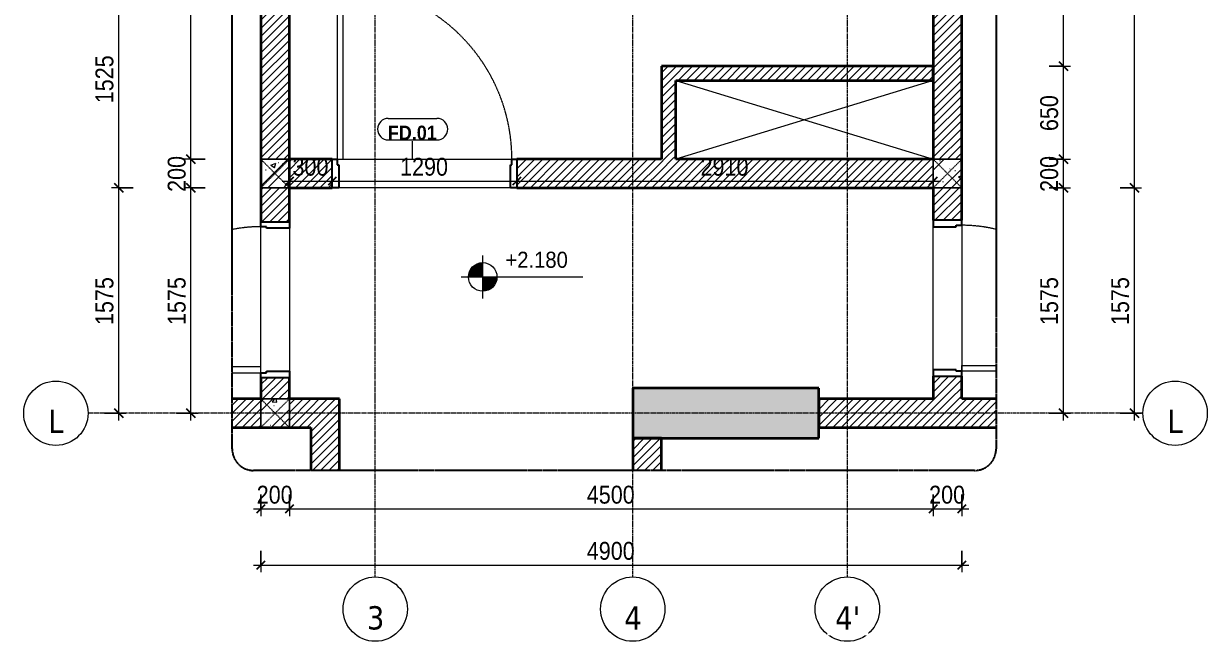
# Model space of a CAD drawing. Header units: millimetres. Extents: x 39389 to 101854, y -4225 to 80933.
# Drawn here: x 49013 to 57287, y 68343 to 72659 of the extents above; entities that cross this region are included whole.
import ezdxf

# ---------------------------------------------------------------- set-up
doc = ezdxf.new("R2010")
doc.units = ezdxf.units.MM
for name, pattern in [('Dash', [6, 3, -3]), ('Dash - Tight', [4.5, 3, -1.5]), ('Grid Line', [22.225, 12.7, -3.175, 3.175, -3.175]), ('Hidden', [7.14375, 4.7625, -2.38125])]:
    doc.linetypes.add(name, pattern=pattern)
for name, color, linetype, lineweight in [('0-2', 250, 'Continuous', 5), ('0-3', 250, 'Continuous', 18), ('A-ANNO-DIMS', 211, 'Continuous', 9), ('A-ANNO-DIMS-50', 211, 'Continuous', 9), ('A-DETL-GENF-1', 92, 'Dash - Tight', 18), ('A-DETL-GENF-3', 92, 'Hidden', 25), ('A-DOOR', 31, 'Continuous', 18), ('A-DOOR-FRAM', 31, 'Continuous', 25), ('A-DOOR-IDEN', 31, 'Continuous', 9), ('A-FLOR', 192, 'Continuous', 18), ('A-FLOR-1', 250, 'Continuous', 18), ('A-WALL', 113, 'Continuous', 18), ('A-WALL-1', 113, 'Continuous', 35), ('A-WALL-PATT-1', 111, 'Continuous', 18), ('G-ANNO-DIMS', 111, 'Continuous', 9), ('S-COLS', 52, 'Continuous', 18), ('S-COLS-1', 9, 'Continuous', 5), ('S-COLS-2', 7, 'Continuous', 35), ('S-COLS-3', 52, 'Dash', 18), ('S-COLS-4', 254, 'Continuous', 18), ('S-COLS-5', 52, 'Continuous', 35), ('S-COLS-HDLN', 52, 'Dash', 18), ('S-GRID-1', 1, 'Grid Line', 9), ('S-GRID-IDEN', 1, 'Continuous', 9)]:
    doc.layers.add(name, color=color, linetype=linetype, lineweight=lineweight)
doc.styles.add('Arial_5', font='arial.ttf', dxfattribs={"width": 0.9, "height": 112.5})
doc.styles.add('Arial_B', font='arialbd.ttf', dxfattribs={"width": 0.9, "height": 100})
doc.styles.add('Tahoma_B', font='tahomabd.ttf', dxfattribs={"height": 162.5})
doc.styles.add('UTM Avo', font='', dxfattribs={"width": 0.9, "height": 125})
doc.styles.get('UTM Avo').set_extended_font_data('UTM Avo')
doc.dimstyles.new('1_Dim_chi_tiet_2_5', dxfattribs={"dimscale": 304.8, "dimtxt": 124.912619, "dimasz": 0.19685, "dimexe": 0.164042, "dimexo": 0.0625, "dimgap": 0.016404, "dimtad": 1, "dimdec": 0, "dimrnd": 5, "dimzin": 0, "dimdsep": 46, "dimtxsty": 'UTM Avo', "dimblk1": 'OBLIQUE', "dimblk2": 'OBLIQUE', "dimsah": 1, "dimcen": 0.09, "dimdle": 0.164042, "dimazin": 0, "dimtfac": 1, "dimtdec": 4, "dimtix": 1, "dimtmove": 0, "dimatfit": 3, "dimfxl": 0.328084, "dimfxlon": 1, "dimtvp": 1, "dimtolj": 1, "dimtzin": 0, "dimarcsym": 2})
pattern_1 = [(45, (8817.855, 0), (-28.284271, 28.284271), [])]
pattern_2 = [(50, (8817.85, 0), (364.3679, -31.8783), [38.1, -419.1]), (355, (8817.85, 0), (-70.4859, 382.1133), [30.48, -335.28]), (100.451, (8848.22, -2.66), (293.885, 350.2334), [32.38, -356.18]), (46.184, (8817.85, 101.6), (542.1585, -84.0858), [57.15, -628.65]), (96.636, (8863.03, 94.6), (474.805, 494.8554), [48.57, -534.27]), (351.184, (8817.85, 101.6), (474.8102, 494.85), [45.72, -502.92]), (21, (8868.65, 76.2), (303.2285, -204.5305), [38.1, -419.1]), (326, (8868.65, 76.2), (123.6039, 368.376), [30.48, -335.28]), (71.451, (8893.92, 59.16), (426.8341, 163.8427), [32.38, -356.18]), (37.5, (8817.85, 0), (6.17665, 169.11015), [3.353, -327.863, 3.353, -337.007, -336.55]), (37.5, (8817.85, 0), (6.17665, 169.11015), [-671.576, 3.353, -333.197]), (7.5, (8817.85, 0), (133.63888, 200.3615), [3.353, -190.703, 3.353, -320.243, -128.27]), (7.5, (8817.85, 0), (133.63888, 200.3615), [-517.652, 3.353, -124.917]), (327.5, (8704.57, 0), (271.18182, -11.45836), [3.353, -123.647, 3.353, -392.887, -525.78]), (327.5, (8704.57, 0), (271.18182, -11.45836), [-523.24, 3.353, -522.427]), (317.5, (8653.77, 0), (296.2585, 50.85285), [3.353, -161.747, 3.353, -259.791, -373.38]), (317.5, (8653.77, 0), (296.2585, 50.85285), [-428.244, 3.353, -370.027]), (45, (8817.85, 0), (-125.7236, 125.7236), []), (45, (8817.85, 190.5), (-125.7236, 125.7236), [])]

# ---------------------------------------------------------------- blocks, each defined once
blk = doc.blocks.new('NCV_TKTC_KET CAU_rvt-2-TKCS_THANG BỘ TB1 - MẶT BẰNG TẦNG 1')
at = {"layer": 'S-COLS-1'}
blk.add_hatch(color=256, dxfattribs=at).paths.add_polyline_path([(45752.6, 69761.9), (45752.6, 70111.9), (44452.6, 70111.9), (44452.6, 69761.9), (45670.8, 69761.9)])
at = {"layer": 'S-COLS-2'}
for p, q in [((44452.6, 70111.9), (44452.6, 69761.9)), ((45752.6, 70111.9), (44452.6, 70111.9)), ((45752.6, 69761.9), (45752.6, 70111.9)), ((44452.6, 69761.9), (45752.6, 69761.9))]:
    blk.add_line(p, q, dxfattribs=at)
blk = doc.blocks.new('NCV_TKTC_TANG 1_rvt-2-TKCS_THANG BỘ TB1 - MẶT BẰNG TẦNG 1')
at = {"layer": 'A-FLOR-1'}
for p, q in [((41852.6, 70036.9), (41852.6, 73236.9)), ((46752.6, 71250.3), (46752.6, 70230.3))]:
    blk.add_line(p, q, dxfattribs=at)
blk = doc.blocks.new('G1_SOF - BO TRU - 200x200-3050151-TKCS_THANG BỘ TB1 - MẶT BẰNG TẦNG 1')
at = {"layer": 'S-COLS-HDLN'}
for p, q in [((-100, 100), (100, -100)), ((100, 100), (-100, -100))]:
    blk.add_line(p, q, dxfattribs=at)
blk = doc.blocks.new('FD_01 - FD_01-1200x2200mm-V8-TKCS_THANG BỘ TB1 - MẶT BẰNG TẦNG 1')
at = {"layer": 'A-DETL-GENF-1'}
for p, q in [((610, -100), (570, -100)), ((570, -100), (570, -1320)), ((610, -1320), (610, -100)), ((570, -1320), (610, -1320))]:
    blk.add_line(p, q, dxfattribs=at)
blk.add_arc((610, -100), 1220, 180, 268.12111, dxfattribs=at)
at = {"layer": 'A-DOOR-FRAM'}
for p, q in [((-645, 100), (-600, 100)), ((-645, -100), (-645, 100)), ((-600, 100), (-600, -60)), ((600, 100), (645, 100)), ((600, -60), (600, 100)), ((645, 100), (645, -100)), ((-600, -60), (-610, -60)), ((-610, -60), (-610, -100)), ((610, -60), (600, -60)), ((610, -100), (610, -60)), ((-610, -100), (-645, -100)), ((645, -100), (610, -100))]:
    blk.add_line(p, q, dxfattribs=at)
blk = doc.blocks.new('FD_05 - FD_05-1000x2200mm-835433-TKCS_THANG BỘ TB1 - MẶT BẰNG TẦNG 1')
at = {"layer": 'A-DETL-GENF-1'}
for p, q in [((510, -100), (470, -100)), ((470, -100), (470, -300)), ((510, -300), (510, -100))]:
    blk.add_line(p, q, dxfattribs=at)
blk.add_arc((510, -100), 1020, 180, 191.32391, dxfattribs=at)
at = {"layer": 'A-DOOR-FRAM'}
for p, q in [((-545, 100), (-500, 100)), ((-545, -100), (-545, 100)), ((-500, 100), (-500, -60)), ((500, 100), (545, 100)), ((500, -60), (500, 100)), ((545, 100), (545, -100)), ((-500, -60), (-510, -60)), ((-510, -60), (-510, -100)), ((510, -60), (500, -60)), ((510, -100), (510, -60)), ((-510, -100), (-545, -100)), ((545, -100), (510, -100))]:
    blk.add_line(p, q, dxfattribs=at)
blk = doc.blocks.new('FD_05 - FD_05-1000x2200mm-835434-TKCS_THANG BỘ TB1 - MẶT BẰNG TẦNG 1')
at = {"layer": 'A-DETL-GENF-1'}
for p, q in [((470, 100), (470, 339.7)), ((510, 339.7), (510, 100)), ((510, 100), (470, 100))]:
    blk.add_line(p, q, dxfattribs=at)
blk.add_arc((510, 100), 1020, 166.40484, 180, dxfattribs=at)
at = {"layer": 'A-DOOR-FRAM'}
for p, q in [((-510, 100), (-545, 100)), ((-545, 100), (-545, -100)), ((-510, 60), (-510, 100)), ((545, 100), (510, 100)), ((510, 100), (510, 60)), ((545, -100), (545, 100)), ((-500, 60), (-510, 60)), ((-500, -100), (-500, 60)), ((510, 60), (500, 60)), ((500, 60), (500, -100)), ((-545, -100), (-500, -100)), ((500, -100), (545, -100))]:
    blk.add_line(p, q, dxfattribs=at)
blk = doc.blocks.new('BORDER VIEW - BORDER VIEW-3754246-TKCS_THANG BỘ TB1 - MẶT BẰNG TẦNG 1')
at = {"layer": 'A-DETL-GENF-3'}
for p, q in [((0, 150), (0, 9642.6)), ((5339.7, 9642.6), (5339.7, 150)), ((5189.7, 0), (150, 0))]:
    blk.add_line(p, q, dxfattribs=at)
for centre, start, end in [((150, 150), 180, 270), ((5189.7, 150), 270, 0)]:
    blk.add_arc(centre, 150, start, end, dxfattribs=at)
blk = doc.blocks.new('Grid - M_Grid Head - Circle-353313-TKCS_THANG BỘ TB1 - MẶT BẰNG TẦNG 1')
at = {"layer": 'S-GRID-IDEN'}
blk.add_circle((0, 0), 4.5, dxfattribs=at)
blk = doc.blocks.new('DIMBLOCK37-TKCS_THANG BỘ TB1 - MẶT BẰNG TẦNG 1')
at = {"layer": 'A-ANNO-DIMS-50'}
for p, q in [((56180.7, 71511.9), (56330.7, 71511.9)), ((56280.7, 71511.9), (56180.7, 71511.9)), ((56280.7, 69886.9), (56280.7, 71511.9)), ((56180.7, 69936.9), (56330.7, 69936.9)), ((56280.7, 69936.9), (56180.7, 69936.9))]:
    blk.add_line(p, q, dxfattribs=at)
at = {"layer": 'A-ANNO-DIMS-50', "lineweight": 25}
for p, q in [((56280.7, 71511.9), (56250.7, 71541.9)), ((56280.7, 71511.9), (56310.7, 71481.9)), ((56280.7, 69936.9), (56250.7, 69966.9)), ((56280.7, 69936.9), (56310.7, 69906.9))]:
    blk.add_line(p, q, dxfattribs=at)
at = {"layer": 'A-ANNO-DIMS-50', "color": 0, "insert": (56118.3, 70553.3), "char_height": 125, "width": 410.824, "attachment_point": 1, "rotation": 90, "line_spacing_factor": 1.110334, "style": 'UTM Avo'}
blk.add_mtext('1575', dxfattribs=at)
blk = doc.blocks.new('_Oblique')
at = {"color": 0, "linetype": 'ByBlock', "lineweight": -2}
blk.add_line((-0.5, -0.5), (0.5, 0.5), dxfattribs=at)
blk = doc.blocks.new('DIMBLOCK38-TKCS_THANG BỘ TB1 - MẶT BẰNG TẦNG 1')
at = {"layer": 'A-ANNO-DIMS-50', "lineweight": 25}
for p, q in [((56280.7, 71711.9), (56250.7, 71741.9)), ((56280.7, 71711.9), (56310.7, 71681.9)), ((56280.7, 71511.9), (56250.7, 71541.9)), ((56280.7, 71511.9), (56310.7, 71481.9))]:
    blk.add_line(p, q, dxfattribs=at)
at = {"layer": 'A-ANNO-DIMS-50'}
for p, q in [((56180.7, 71711.9), (56330.7, 71711.9)), ((56280.7, 71711.9), (56180.7, 71711.9)), ((56280.7, 71511.9), (56280.7, 71711.9)), ((56180.7, 71511.9), (56330.7, 71511.9)), ((56280.7, 71511.9), (56180.7, 71511.9))]:
    blk.add_line(p, q, dxfattribs=at)
at = {"layer": 'A-ANNO-DIMS-50', "color": 0, "insert": (56118.3, 71483.6), "char_height": 125, "width": 308.118, "attachment_point": 1, "rotation": 90, "line_spacing_factor": 1.110334, "style": 'UTM Avo'}
blk.add_mtext('200', dxfattribs=at)
blk = doc.blocks.new('DIMBLOCK39-TKCS_THANG BỘ TB1 - MẶT BẰNG TẦNG 1')
at = {"layer": 'A-ANNO-DIMS-50'}
for p, q in [((56180.7, 72361.9), (56330.7, 72361.9)), ((56280.7, 72361.9), (56180.7, 72361.9)), ((56280.7, 71711.9), (56280.7, 72361.9)), ((56180.7, 71711.9), (56330.7, 71711.9)), ((56280.7, 71711.9), (56180.7, 71711.9))]:
    blk.add_line(p, q, dxfattribs=at)
at = {"layer": 'A-ANNO-DIMS-50', "lineweight": 25}
for p, q in [((56280.7, 72361.9), (56250.7, 72391.9)), ((56280.7, 72361.9), (56310.7, 72331.9)), ((56280.7, 71711.9), (56250.7, 71741.9)), ((56280.7, 71711.9), (56310.7, 71681.9))]:
    blk.add_line(p, q, dxfattribs=at)
at = {"layer": 'A-ANNO-DIMS-50', "color": 0, "insert": (56118.3, 71908.6), "char_height": 125, "width": 308.118, "attachment_point": 1, "rotation": 90, "line_spacing_factor": 1.110334, "style": 'UTM Avo'}
blk.add_mtext('650', dxfattribs=at)
blk = doc.blocks.new('DIMBLOCK40-TKCS_THANG BỘ TB1 - MẶT BẰNG TẦNG 1')
at = {"layer": 'A-ANNO-DIMS-50'}
for p, q in [((56180.7, 74256.9), (56330.7, 74256.9)), ((56280.7, 74256.9), (56180.7, 74256.9)), ((56280.7, 72361.9), (56280.7, 74256.9)), ((56180.7, 72361.9), (56330.7, 72361.9)), ((56280.7, 72361.9), (56180.7, 72361.9))]:
    blk.add_line(p, q, dxfattribs=at)
at = {"layer": 'A-ANNO-DIMS-50', "lineweight": 25}
for p, q in [((56280.7, 74256.9), (56250.7, 74286.9)), ((56280.7, 74256.9), (56310.7, 74226.9)), ((56280.7, 72361.9), (56250.7, 72391.9)), ((56280.7, 72361.9), (56310.7, 72331.9))]:
    blk.add_line(p, q, dxfattribs=at)
at = {"layer": 'A-ANNO-DIMS-50', "color": 0, "insert": (56118.3, 73138.3), "char_height": 125, "width": 410.824, "attachment_point": 1, "rotation": 90, "line_spacing_factor": 1.110334, "style": 'UTM Avo'}
blk.add_mtext('1895', dxfattribs=at)
blk = doc.blocks.new('DIMBLOCK44-TKCS_THANG BỘ TB1 - MẶT BẰNG TẦNG 1')
at = {"layer": 'A-ANNO-DIMS-50'}
for p, q in [((50282.4, 71511.9), (50132.4, 71511.9)), ((50182.4, 69886.9), (50182.4, 71511.9)), ((50182.4, 71511.9), (50282.4, 71511.9)), ((50082.4, 69936.9), (50232.4, 69936.9)), ((50182.4, 69936.9), (50082.4, 69936.9))]:
    blk.add_line(p, q, dxfattribs=at)
at = {"layer": 'A-ANNO-DIMS-50', "lineweight": 25}
for p, q in [((50182.4, 71511.9), (50152.4, 71541.9)), ((50182.4, 71511.9), (50212.4, 71481.9)), ((50182.4, 69936.9), (50152.4, 69966.9)), ((50182.4, 69936.9), (50212.4, 69906.9))]:
    blk.add_line(p, q, dxfattribs=at)
at = {"layer": 'A-ANNO-DIMS-50', "color": 0, "insert": (50020, 70553.3), "char_height": 125, "width": 410.824, "attachment_point": 1, "rotation": 90, "line_spacing_factor": 1.110334, "style": 'UTM Avo'}
blk.add_mtext('1575', dxfattribs=at)
blk = doc.blocks.new('DIMBLOCK45-TKCS_THANG BỘ TB1 - MẶT BẰNG TẦNG 1')
at = {"layer": 'A-ANNO-DIMS-50', "lineweight": 25}
for p, q in [((50182.4, 71711.9), (50152.4, 71741.9)), ((50182.4, 71711.9), (50212.4, 71681.9)), ((50182.4, 71511.9), (50152.4, 71541.9)), ((50182.4, 71511.9), (50212.4, 71481.9))]:
    blk.add_line(p, q, dxfattribs=at)
at = {"layer": 'A-ANNO-DIMS-50'}
for p, q in [((50282.4, 71711.9), (50132.4, 71711.9)), ((50182.4, 71511.9), (50182.4, 71711.9)), ((50182.4, 71711.9), (50282.4, 71711.9)), ((50282.4, 71511.9), (50132.4, 71511.9)), ((50182.4, 71511.9), (50282.4, 71511.9))]:
    blk.add_line(p, q, dxfattribs=at)
at = {"layer": 'A-ANNO-DIMS-50', "color": 0, "insert": (50020, 71483.6), "char_height": 125, "width": 308.118, "attachment_point": 1, "rotation": 90, "line_spacing_factor": 1.110334, "style": 'UTM Avo'}
blk.add_mtext('200', dxfattribs=at)
blk = doc.blocks.new('DIMBLOCK46-TKCS_THANG BỘ TB1 - MẶT BẰNG TẦNG 1')
at = {"layer": 'A-ANNO-DIMS-50'}
for p, q in [((50282.4, 74256.9), (50132.4, 74256.9)), ((50182.4, 71711.9), (50182.4, 74256.9)), ((50182.4, 74256.9), (50282.4, 74256.9)), ((50282.4, 71711.9), (50132.4, 71711.9)), ((50182.4, 71711.9), (50282.4, 71711.9))]:
    blk.add_line(p, q, dxfattribs=at)
at = {"layer": 'A-ANNO-DIMS-50', "lineweight": 25}
for p, q in [((50182.4, 74256.9), (50152.4, 74286.9)), ((50182.4, 74256.9), (50212.4, 74226.9)), ((50182.4, 71711.9), (50152.4, 71741.9)), ((50182.4, 71711.9), (50212.4, 71681.9))]:
    blk.add_line(p, q, dxfattribs=at)
at = {"layer": 'A-ANNO-DIMS-50', "color": 0, "insert": (50020, 72813.3), "char_height": 125, "width": 410.824, "attachment_point": 1, "rotation": 90, "line_spacing_factor": 1.110334, "style": 'UTM Avo'}
blk.add_mtext('2545', dxfattribs=at)
blk = doc.blocks.new('DIMBLOCK50-TKCS_THANG BỘ TB1 - MẶT BẰNG TẦNG 1')
at = {"layer": 'A-ANNO-DIMS-50'}
for p, q in [((56676.8, 71511.9), (56826.8, 71511.9)), ((56776.8, 71511.9), (56676.8, 71511.9)), ((56776.8, 69886.9), (56776.8, 71511.9)), ((56676.8, 69936.9), (56826.8, 69936.9)), ((56776.8, 69936.9), (56676.8, 69936.9))]:
    blk.add_line(p, q, dxfattribs=at)
at = {"layer": 'A-ANNO-DIMS-50', "lineweight": 25}
for p, q in [((56776.8, 71511.9), (56746.8, 71541.9)), ((56776.8, 71511.9), (56806.8, 71481.9)), ((56776.8, 69936.9), (56746.8, 69966.9)), ((56776.8, 69936.9), (56806.8, 69906.9))]:
    blk.add_line(p, q, dxfattribs=at)
at = {"layer": 'A-ANNO-DIMS-50', "color": 0, "insert": (56614.5, 70553.3), "char_height": 125, "width": 410.824, "attachment_point": 1, "rotation": 90, "line_spacing_factor": 1.110334, "style": 'UTM Avo'}
blk.add_mtext('1575', dxfattribs=at)
blk = doc.blocks.new('DIMBLOCK51-TKCS_THANG BỘ TB1 - MẶT BẰNG TẦNG 1')
at = {"layer": 'A-ANNO-DIMS-50', "lineweight": 25}
for p, q in [((56776.8, 78236.9), (56746.8, 78266.9)), ((56776.8, 78236.9), (56806.8, 78206.9)), ((56776.8, 71511.9), (56746.8, 71541.9)), ((56776.8, 71511.9), (56806.8, 71481.9))]:
    blk.add_line(p, q, dxfattribs=at)
at = {"layer": 'A-ANNO-DIMS-50'}
for p, q in [((56776.8, 71511.9), (56776.8, 78286.9)), ((56676.8, 78236.9), (56826.8, 78236.9)), ((56776.8, 78236.9), (56676.8, 78236.9)), ((56676.8, 71511.9), (56826.8, 71511.9)), ((56776.8, 71511.9), (56676.8, 71511.9))]:
    blk.add_line(p, q, dxfattribs=at)
at = {"layer": 'A-ANNO-DIMS-50', "color": 0, "insert": (56614.5, 74703.3), "char_height": 125, "width": 410.824, "attachment_point": 1, "rotation": 90, "line_spacing_factor": 1.110334, "style": 'UTM Avo'}
blk.add_mtext('6725', dxfattribs=at)
blk = doc.blocks.new('STN_Door Tag - STN_Door Tag-1788670-TKCS_THANG BỘ TB1 - MẶT BẰNG TẦNG 1')
at = {"layer": 'A-DOOR-IDEN'}
for p, q in [((-3.37, 1.49), (3.43, 1.49)), ((-3.37, -1.52), (3.43, -1.52))]:
    blk.add_line(p, q, dxfattribs=at)
for centre, start, end in [((-3.37, -0.01), 90, 270), ((3.43, -0.01), 270, 90)]:
    blk.add_arc(centre, 1.51, start, end, dxfattribs=at)
blk = doc.blocks.new('DIMBLOCK61-TKCS_THANG BỘ TB1 - MẶT BẰNG TẦNG 1')
at = {"layer": 'A-ANNO-DIMS-50'}
for p, q in [((49777.4, 71511.9), (49627.4, 71511.9)), ((49677.4, 69886.9), (49677.4, 71511.9)), ((49677.4, 71511.9), (49777.4, 71511.9)), ((49577.4, 69936.9), (49727.4, 69936.9)), ((49677.4, 69936.9), (49577.4, 69936.9))]:
    blk.add_line(p, q, dxfattribs=at)
at = {"layer": 'A-ANNO-DIMS-50', "lineweight": 25}
for p, q in [((49677.4, 71511.9), (49647.4, 71541.9)), ((49677.4, 71511.9), (49707.4, 71481.9)), ((49677.4, 69936.9), (49647.4, 69966.9)), ((49677.4, 69936.9), (49707.4, 69906.9))]:
    blk.add_line(p, q, dxfattribs=at)
at = {"layer": 'A-ANNO-DIMS-50', "color": 0, "insert": (49515, 70553.3), "char_height": 125, "width": 410.824, "attachment_point": 1, "rotation": 90, "line_spacing_factor": 1.110334, "style": 'UTM Avo'}
blk.add_mtext('1575', dxfattribs=at)
blk = doc.blocks.new('DIMBLOCK62-TKCS_THANG BỘ TB1 - MẶT BẰNG TẦNG 1')
at = {"layer": 'A-ANNO-DIMS-50', "lineweight": 25}
for p, q in [((49677.4, 73036.9), (49647.4, 73066.9)), ((49677.4, 73036.9), (49707.4, 73006.9)), ((49677.4, 71511.9), (49647.4, 71541.9)), ((49677.4, 71511.9), (49707.4, 71481.9))]:
    blk.add_line(p, q, dxfattribs=at)
at = {"layer": 'A-ANNO-DIMS-50'}
for p, q in [((49577.4, 73036.9), (49727.4, 73036.9)), ((49677.4, 73036.9), (49577.4, 73036.9)), ((49677.4, 71511.9), (49677.4, 73036.9)), ((49777.4, 71511.9), (49627.4, 71511.9)), ((49677.4, 71511.9), (49777.4, 71511.9))]:
    blk.add_line(p, q, dxfattribs=at)
at = {"layer": 'A-ANNO-DIMS-50', "color": 0, "insert": (49515, 72103.2), "char_height": 125, "width": 410.824, "attachment_point": 1, "rotation": 90, "line_spacing_factor": 1.110334, "style": 'UTM Avo'}
blk.add_mtext('1525', dxfattribs=at)
blk = doc.blocks.new('DIMBLOCK66-TKCS_THANG BỘ TB1 - MẶT BẰNG TẦNG 1')
at = {"layer": 'A-ANNO-DIMS-50'}
for p, q in [((50870.5, 71659.5), (50870.5, 71509.5)), ((50870.5, 71559.5), (50870.5, 71659.5)), ((51170.5, 71659.5), (51170.5, 71509.5)), ((51170.5, 71559.5), (51170.5, 71659.5)), ((50820.5, 71559.5), (51170.5, 71559.5))]:
    blk.add_line(p, q, dxfattribs=at)
at = {"layer": 'A-ANNO-DIMS-50', "lineweight": 25}
for p, q in [((50870.5, 71559.5), (50900.5, 71589.5)), ((51170.5, 71559.5), (51200.5, 71589.5)), ((50870.5, 71559.5), (50840.5, 71529.5)), ((51170.5, 71559.5), (51140.5, 71529.5))]:
    blk.add_line(p, q, dxfattribs=at)
at = {"layer": 'A-ANNO-DIMS-50', "color": 0, "insert": (50892.1, 71721.9), "char_height": 125, "width": 308.118, "attachment_point": 1, "line_spacing_factor": 1.110334, "style": 'UTM Avo'}
blk.add_mtext('300', dxfattribs=at)
blk = doc.blocks.new('DIMBLOCK67-TKCS_THANG BỘ TB1 - MẶT BẰNG TẦNG 1')
at = {"layer": 'A-ANNO-DIMS-50'}
for p, q in [((51170.5, 71659.5), (51170.5, 71509.5)), ((51170.5, 71559.5), (51170.5, 71659.5)), ((52460.5, 71659.5), (52460.5, 71509.5)), ((52460.5, 71559.5), (52460.5, 71659.5)), ((51170.5, 71559.5), (52460.5, 71559.5))]:
    blk.add_line(p, q, dxfattribs=at)
at = {"layer": 'A-ANNO-DIMS-50', "lineweight": 25}
for p, q in [((51170.5, 71559.5), (51200.5, 71589.5)), ((52460.5, 71559.5), (52490.5, 71589.5)), ((51170.5, 71559.5), (51140.5, 71529.5)), ((52460.5, 71559.5), (52430.5, 71529.5))]:
    blk.add_line(p, q, dxfattribs=at)
at = {"layer": 'A-ANNO-DIMS-50', "color": 0, "insert": (51644.3, 71721.9), "char_height": 125, "width": 410.824, "attachment_point": 1, "line_spacing_factor": 1.110334, "style": 'UTM Avo'}
blk.add_mtext('1290', dxfattribs=at)
blk = doc.blocks.new('DIMBLOCK68-TKCS_THANG BỘ TB1 - MẶT BẰNG TẦNG 1')
at = {"layer": 'A-ANNO-DIMS-50'}
for p, q in [((52460.5, 71659.5), (52460.5, 71509.5)), ((52460.5, 71559.5), (52460.5, 71659.5)), ((55370.4, 71659.5), (55370.4, 71509.5)), ((55370.4, 71559.5), (55370.4, 71659.5)), ((52460.5, 71559.5), (55420.4, 71559.5))]:
    blk.add_line(p, q, dxfattribs=at)
at = {"layer": 'A-ANNO-DIMS-50', "lineweight": 25}
for p, q in [((52460.5, 71559.5), (52490.5, 71589.5)), ((55370.4, 71559.5), (55400.4, 71589.5)), ((52460.5, 71559.5), (52430.5, 71529.5)), ((55370.4, 71559.5), (55340.4, 71529.5))]:
    blk.add_line(p, q, dxfattribs=at)
at = {"layer": 'A-ANNO-DIMS-50', "color": 0, "insert": (53744.3, 71721.9), "char_height": 125, "width": 410.824, "attachment_point": 1, "line_spacing_factor": 1.110334, "style": 'UTM Avo'}
blk.add_mtext('2910', dxfattribs=at)
blk = doc.blocks.new('DIMBLOCK71-TKCS_THANG BỘ TB1 - MẶT BẰNG TẦNG 1')
at = {"layer": 'A-ANNO-DIMS-50'}
for p, q in [((50670.5, 68975.3), (50670.5, 68825.3)), ((50670.5, 68875.3), (50670.5, 68975.3)), ((55570.4, 68975.3), (55570.4, 68825.3)), ((55570.4, 68875.3), (55570.4, 68975.3)), ((50620.5, 68875.3), (55620.4, 68875.3))]:
    blk.add_line(p, q, dxfattribs=at)
at = {"layer": 'A-ANNO-DIMS-50', "lineweight": 25}
for p, q in [((50670.5, 68875.3), (50640.5, 68845.3)), ((50670.5, 68875.3), (50700.5, 68905.3)), ((55570.4, 68875.3), (55540.4, 68845.3)), ((55570.4, 68875.3), (55600.4, 68905.3))]:
    blk.add_line(p, q, dxfattribs=at)
at = {"layer": 'A-ANNO-DIMS-50', "color": 0, "insert": (52949.3, 69037.7), "char_height": 125, "width": 410.824, "attachment_point": 1, "line_spacing_factor": 1.110334, "style": 'UTM Avo'}
blk.add_mtext('4900', dxfattribs=at)
blk = doc.blocks.new('DIMBLOCK72-TKCS_THANG BỘ TB1 - MẶT BẰNG TẦNG 1')
at = {"layer": 'A-ANNO-DIMS-50'}
for p, q in [((50670.5, 69367.9), (50670.5, 69217.9)), ((50670.5, 69267.9), (50670.5, 69367.9)), ((50870.5, 69367.9), (50870.5, 69217.9)), ((50870.5, 69267.9), (50870.5, 69367.9)), ((50620.5, 69267.9), (50870.5, 69267.9))]:
    blk.add_line(p, q, dxfattribs=at)
at = {"layer": 'A-ANNO-DIMS-50', "lineweight": 25}
for p, q in [((50670.5, 69267.9), (50640.5, 69237.9)), ((50670.5, 69267.9), (50700.5, 69297.9)), ((50870.5, 69267.9), (50840.5, 69237.9)), ((50870.5, 69267.9), (50900.5, 69297.9))]:
    blk.add_line(p, q, dxfattribs=at)
at = {"layer": 'A-ANNO-DIMS-50', "color": 0, "insert": (50642.1, 69430.2), "char_height": 125, "width": 308.118, "attachment_point": 1, "line_spacing_factor": 1.110334, "style": 'UTM Avo'}
blk.add_mtext('200', dxfattribs=at)
blk = doc.blocks.new('DIMBLOCK73-TKCS_THANG BỘ TB1 - MẶT BẰNG TẦNG 1')
at = {"layer": 'A-ANNO-DIMS-50'}
for p, q in [((50870.5, 69367.9), (50870.5, 69217.9)), ((50870.5, 69267.9), (50870.5, 69367.9)), ((55370.4, 69367.9), (55370.4, 69217.9)), ((55370.4, 69267.9), (55370.4, 69367.9)), ((50870.5, 69267.9), (55370.4, 69267.9))]:
    blk.add_line(p, q, dxfattribs=at)
at = {"layer": 'A-ANNO-DIMS-50', "lineweight": 25}
for p, q in [((50870.5, 69267.9), (50840.5, 69237.9)), ((50870.5, 69267.9), (50900.5, 69297.9)), ((55370.4, 69267.9), (55340.4, 69237.9)), ((55370.4, 69267.9), (55400.4, 69297.9))]:
    blk.add_line(p, q, dxfattribs=at)
at = {"layer": 'A-ANNO-DIMS-50', "color": 0, "insert": (52949.3, 69430.2), "char_height": 125, "width": 410.824, "attachment_point": 1, "line_spacing_factor": 1.110334, "style": 'UTM Avo'}
blk.add_mtext('4500', dxfattribs=at)
blk = doc.blocks.new('DIMBLOCK74-TKCS_THANG BỘ TB1 - MẶT BẰNG TẦNG 1')
at = {"layer": 'A-ANNO-DIMS-50'}
for p, q in [((55370.4, 69367.9), (55370.4, 69217.9)), ((55370.4, 69267.9), (55370.4, 69367.9)), ((55570.4, 69367.9), (55570.4, 69217.9)), ((55570.4, 69267.9), (55570.4, 69367.9)), ((55370.4, 69267.9), (55620.4, 69267.9))]:
    blk.add_line(p, q, dxfattribs=at)
at = {"layer": 'A-ANNO-DIMS-50', "lineweight": 25}
for p, q in [((55370.4, 69267.9), (55340.4, 69237.9)), ((55370.4, 69267.9), (55400.4, 69297.9)), ((55570.4, 69267.9), (55540.4, 69237.9)), ((55570.4, 69267.9), (55600.4, 69297.9))]:
    blk.add_line(p, q, dxfattribs=at)
at = {"layer": 'A-ANNO-DIMS-50', "color": 0, "insert": (55342, 69430.2), "char_height": 125, "width": 308.118, "attachment_point": 1, "line_spacing_factor": 1.110334, "style": 'UTM Avo'}
blk.add_mtext('200', dxfattribs=at)
blk = doc.blocks.new('Spot Elevations - M_Spot Elevation - Target Filled-350595-TKCS_THANG BỘ TB1 - MẶT BẰNG TẦNG 1')
at = {"layer": 'G-ANNO-DIMS'}
h = blk.add_hatch(color=256, dxfattribs=at)
edge = h.paths.add_edge_path()
edge.add_line((0, 0), (-2, 0))
edge.add_arc((0, 0), 2, 90, 180, ccw=False)
edge.add_line((0, 2), (0, 0))
h = blk.add_hatch(color=256, dxfattribs=at)
edge = h.paths.add_edge_path()
edge.add_line((0, 0), (2, 0))
edge.add_arc((0, 0), 2, 270, 360, ccw=False)
edge.add_line((0, -2), (0, 0))
for p, q in [((0, -3), (0, 3)), ((-3, 0), (14, 0))]:
    blk.add_line(p, q, dxfattribs=at)
blk.add_circle((0, 0), 2, dxfattribs=at)

msp = doc.modelspace()

# ---------------------------------------------------------------- hatches: boundary and pattern name
at = {"layer": 'A-WALL-PATT-1'}
h = msp.add_hatch(dxfattribs=at)
h.set_pattern_fill('FP_1', color=256, style=0, pattern_type=2)
h.set_pattern_definition(pattern_1)
h.paths.add_polyline_path([(50710.5, 70036.9), (50870.5, 70036.9), (50870.5, 70185.3), (50670.5, 70185.3), (50670.5, 70036.9)])
h.paths.add_polyline_path([(50670.5, 71275.3), (50870.5, 71275.3), (50870.5, 71511.9), (50670.5, 71511.9)])
h.paths.add_polyline_path([(50670.5, 71711.9), (50870.5, 71711.9), (50870.5, 74516.9), (50670.5, 74516.9), (50670.5, 71900.1)])
h = msp.add_hatch(dxfattribs=at)
h.set_pattern_fill('FP_1', color=256, style=0, pattern_type=2)
h.set_pattern_definition(pattern_1)
h.paths.add_polyline_path([(55530.4, 70036.9), (55570.4, 70036.9), (55570.4, 70195.3), (55370.4, 70195.3), (55370.4, 70036.9)])
h.paths.add_polyline_path([(55570.4, 71285.3), (55570.4, 71511.9), (55370.4, 71511.9), (55370.4, 71285.3), (55530.4, 71285.3)])
h.paths.add_polyline_path([(55370.4, 71711.9), (55570.4, 71711.9), (55570.4, 74516.9), (55370.4, 74516.9), (55370.4, 71900.1)])
h = msp.add_hatch(dxfattribs=at)
h.set_pattern_fill('FP_1', color=256, style=0, pattern_type=2)
h.set_pattern_definition(pattern_1)
h.paths.add_polyline_path([(53470.4, 71711.9), (53570.4, 71711.9), (53570.4, 72361.9), (53470.4, 72361.9), (53470.4, 71900.1)])
h = msp.add_hatch(dxfattribs=at)
h.set_pattern_fill('FP_1', color=256, style=0, pattern_type=2)
h.set_pattern_definition(pattern_1)
h.paths.add_polyline_path([(55370.4, 72261.9), (55370.4, 72361.9), (53570.4, 72361.9), (53570.4, 72261.9), (54488.7, 72261.9)])
h = msp.add_hatch(dxfattribs=at)
h.set_pattern_fill('FP_1', color=256, style=0, pattern_type=2)
h.set_pattern_definition(pattern_1)
h.paths.add_polyline_path([(53470.4, 71511.9), (53470.4, 71711.9), (52460.5, 71711.9), (52460.5, 71511.9), (53128.1, 71511.9)])
h.paths.add_polyline_path([(51170.5, 71511.9), (51170.5, 71711.9), (50870.5, 71711.9), (50870.5, 71511.9)])
h = msp.add_hatch(dxfattribs=at)
h.set_pattern_fill('FP_1', color=256, style=0, pattern_type=2)
h.set_pattern_definition(pattern_1)
h.paths.add_polyline_path([(55370.4, 71511.9), (55370.4, 71711.9), (53470.4, 71711.9), (53470.4, 71511.9), (54488.7, 71511.9)])
h = msp.add_hatch(dxfattribs=at)
h.set_pattern_fill('FP_1', color=256, style=0, pattern_type=2)
h.set_pattern_definition(pattern_1)
h.paths.add_polyline_path([(51020.4, 69836.9), (51020.4, 70036.9), (50870.5, 70036.9), (50870.5, 69836.9)])
h.paths.add_polyline_path([(50470.5, 69836.9), (50670.5, 69836.9), (50670.5, 70036.9), (50470.5, 70036.9), (50470.5, 70023.6)])
h = msp.add_hatch(dxfattribs=at)
h.set_pattern_fill('FP_1', color=256, style=0, pattern_type=2)
h.set_pattern_definition(pattern_1)
h.paths.add_polyline_path([(51020.4, 69536.9), (51220.4, 69536.9), (51220.4, 70036.9), (51020.4, 70036.9), (51020.4, 69836.9)])
h = msp.add_hatch(dxfattribs=at)
h.set_pattern_fill('FP_1', color=256, style=0, pattern_type=2)
h.set_pattern_definition(pattern_1)
h.paths.add_polyline_path([(55810.2, 69836.9), (55810.2, 70036.9), (54570.5, 70036.9), (54570.5, 69836.9)])
h = msp.add_hatch(dxfattribs=at)
h.set_pattern_fill('FP_1', color=256, style=0, pattern_type=2)
h.set_pattern_definition(pattern_1)
h.paths.add_polyline_path([(53279.9, 69536.9), (53470.4, 69536.9), (53470.4, 69761.9), (53270.4, 69761.9), (53270.4, 69536.9)])
at = {"layer": 'S-COLS-4'}
h = msp.add_hatch(dxfattribs=at)
h.set_pattern_fill('FP_2', color=256, style=0, pattern_type=2)
h.set_pattern_definition(pattern_2)
h.paths.add_polyline_path([(50870.5, 71511.9), (50870.5, 71711.9), (50670.5, 71711.9), (50670.5, 71511.9)])
h = msp.add_hatch(dxfattribs=at)
h.set_pattern_fill('FP_2', color=256, style=0, pattern_type=2)
h.set_pattern_definition(pattern_2)
h.paths.add_polyline_path([(50870.5, 71511.9), (50870.5, 71711.9), (50670.5, 71711.9), (50670.5, 71511.9)])
h = msp.add_hatch(dxfattribs=at)
h.set_pattern_fill('FP_2', color=256, style=0, pattern_type=2)
h.set_pattern_definition(pattern_2)
h.paths.add_polyline_path([(55570.4, 71511.9), (55570.4, 71711.9), (55370.4, 71711.9), (55370.4, 71511.9)])
h = msp.add_hatch(dxfattribs=at)
h.set_pattern_fill('FP_2', color=256, style=0, pattern_type=2)
h.set_pattern_definition(pattern_2)
h.paths.add_polyline_path([(55570.4, 71511.9), (55570.4, 71711.9), (55370.4, 71711.9), (55370.4, 71511.9)])
h = msp.add_hatch(dxfattribs=at)
h.set_pattern_fill('FP_2', color=256, style=0, pattern_type=2)
h.set_pattern_definition(pattern_2)
h.paths.add_polyline_path([(50870.5, 69836.9), (50870.5, 70036.9), (50670.5, 70036.9), (50670.5, 69836.9)])
h = msp.add_hatch(dxfattribs=at)
h.set_pattern_fill('FP_2', color=256, style=0, pattern_type=2)
h.set_pattern_definition(pattern_2)
h.paths.add_polyline_path([(50870.5, 69836.9), (50870.5, 70036.9), (50670.5, 70036.9), (50670.5, 69836.9)])

# ---------------------------------------------------------------- linework, layer by layer
at = {"layer": '0-3'}
for p, q in [((53570.4, 72261.9), (55370.4, 71711.9)), ((55370.4, 72261.9), (53570.4, 71711.9))]:
    msp.add_line(p, q, dxfattribs=at)
at = {"layer": 'A-DOOR-IDEN'}
msp.add_line((51731.9, 71709.4), (51731.9, 71838.1), dxfattribs=at)
at = {"layer": 'A-FLOR'}
for p, q in [((54570.5, 70111.9), (54570.5, 70036.9)), ((51220.5, 70036.9), (51220.5, 69536.9))]:
    msp.add_line(p, q, dxfattribs=at)
at = {"layer": 'A-WALL'}
for p, q in [((50670.5, 71711.9), (50870.5, 71711.9)), ((51205.5, 71711.9), (52425.5, 71711.9)), ((55370.4, 71511.9), (55370.4, 71711.9)), ((55370.4, 71711.9), (55570.4, 71711.9)), ((50870.5, 71511.9), (50670.5, 71511.9)), ((52415.5, 71511.9), (51215.5, 71511.9)), ((55570.4, 71511.9), (55370.4, 71511.9)), ((50670.5, 70220.3), (50670.5, 71240.3)), ((55370.4, 70240.3), (55370.4, 71240.3)), ((55570.4, 71250.3), (55570.4, 70230.3)), ((50870.5, 71230.3), (50870.5, 70230.3)), ((50670.5, 69836.9), (50670.5, 70036.9)), ((50670.5, 70036.9), (50870.5, 70036.9)), ((50870.5, 70036.9), (50870.5, 69836.9))]:
    msp.add_line(p, q, dxfattribs=at)
at = {"layer": 'A-WALL-1'}
for p, q in [((50670.5, 75337.4), (50670.5, 71711.9)), ((55570.4, 71711.9), (55570.4, 74516.9)), ((50870.5, 71275.3), (50870.5, 73111.9)), ((55370.4, 73111.9), (55370.4, 71711.9)), ((53470.4, 72361.9), (53470.4, 71711.9)), ((55370.4, 72361.9), (53470.4, 72361.9)), ((55370.4, 72261.9), (55370.4, 72361.9)), ((53570.4, 71711.9), (53570.4, 72261.9)), ((53570.4, 72261.9), (55370.4, 72261.9)), ((51170.5, 71711.9), (50870.5, 71711.9)), ((53470.4, 71711.9), (52460.5, 71711.9)), ((55370.4, 71711.9), (53570.4, 71711.9)), ((50670.5, 71511.9), (50670.5, 71275.3)), ((50870.5, 71511.9), (51170.5, 71511.9)), ((52460.5, 71511.9), (55370.4, 71511.9)), ((55370.4, 71511.9), (55370.4, 71285.3)), ((55570.4, 71285.3), (55570.4, 71511.9)), ((50670.5, 70185.3), (50670.5, 70036.9)), ((50870.5, 70036.9), (50870.5, 70185.3)), ((55370.4, 70195.3), (55370.4, 70036.9)), ((55570.4, 70036.9), (55570.4, 70195.3)), ((50670.5, 70036.9), (50470.5, 70036.9)), ((51220.4, 70036.9), (50870.5, 70036.9)), ((51220.4, 69536.9), (51220.4, 70036.9)), ((55370.4, 70036.9), (54570.5, 70036.9)), ((54570.5, 70036.9), (54570.5, 69836.9)), ((55810.2, 70036.9), (55570.4, 70036.9)), ((50470.5, 69836.9), (50670.5, 69836.9)), ((50870.5, 69836.9), (51020.4, 69836.9)), ((51020.4, 69836.9), (51020.4, 69536.9)), ((54570.5, 69836.9), (55810.2, 69836.9)), ((53470.4, 69761.9), (53270.4, 69761.9)), ((53270.4, 69761.9), (53270.4, 69536.9)), ((53470.4, 69536.9), (53470.4, 69761.9))]:
    msp.add_line(p, q, dxfattribs=at)
at = {"layer": 'S-COLS'}
for p, q in [((50870.5, 71711.9), (50670.5, 71711.9)), ((55570.4, 71711.9), (55370.4, 71711.9)), ((55370.4, 71711.9), (55370.4, 71511.9)), ((50670.5, 71511.9), (50870.5, 71511.9)), ((55370.4, 71511.9), (55570.4, 71511.9)), ((50870.5, 70036.9), (50670.5, 70036.9)), ((50670.5, 70036.9), (50670.5, 69836.9)), ((50870.5, 69836.9), (50870.5, 70036.9))]:
    msp.add_line(p, q, dxfattribs=at)
at = {"layer": 'S-COLS-5'}
for p, q in [((50670.5, 71711.9), (50670.5, 71511.9)), ((50870.5, 71511.9), (50870.5, 71711.9)), ((55570.4, 71511.9), (55570.4, 71711.9)), ((50670.5, 69836.9), (50870.5, 69836.9))]:
    msp.add_line(p, q, dxfattribs=at)
at = {"layer": 'S-GRID-1'}
for p, q in [((51470.4, 70042.9), (51470.4, 79233)), ((53270.4, 70042.9), (53270.4, 79233)), ((54770.4, 70042.9), (54770.4, 79233)), ((51470.4, 68792.9), (51470.4, 70042.9)), ((53270.4, 68792.9), (53270.4, 70042.9)), ((54770.4, 68792.9), (54770.4, 70042.9)), ((50713.1, 69936.9), (49463.1, 69936.9)), ((55586.5, 69936.9), (50713.1, 69936.9)), ((56836.5, 69936.9), (55586.5, 69936.9))]:
    msp.add_line(p, q, dxfattribs=at)

# ---------------------------------------------------------------- block references
at = {"layer": '0-2'}
for name in ['NCV_TKTC_KET CAU_rvt-2-TKCS_THANG BỘ TB1 - MẶT BẰNG TẦNG 1', 'NCV_TKTC_TANG 1_rvt-2-TKCS_THANG BỘ TB1 - MẶT BẰNG TẦNG 1']:
    msp.add_blockref(name, (8817.9, 0), dxfattribs=at)
at = {"layer": 'A-DETL-GENF-1'}
msp.add_blockref('BORDER VIEW - BORDER VIEW-3754246-TKCS_THANG BỘ TB1 - MẶT BẰNG TẦNG 1', (50470.5, 69536.9), dxfattribs=at)
at = {"layer": 'A-DOOR'}
for name, p, rotation in [('FD_01 - FD_01-1200x2200mm-V8-TKCS_THANG BỘ TB1 - MẶT BẰNG TẦNG 1', (51815.5, 71611.9), 180), ('FD_05 - FD_05-1000x2200mm-835433-TKCS_THANG BỘ TB1 - MẶT BẰNG TẦNG 1', (50770.5, 70730.3), 269.9999999999999), ('FD_05 - FD_05-1000x2200mm-835434-TKCS_THANG BỘ TB1 - MẶT BẰNG TẦNG 1', (55470.4, 70740.3), 269.9999999999999)]:
    msp.add_blockref(name, p, dxfattribs=dict(at, rotation=rotation))
at = {"layer": 'A-DOOR-IDEN', "xscale": 49.99999999999998, "yscale": 49.99999999999998, "zscale": 49.99999999999998}
msp.add_blockref('STN_Door Tag - STN_Door Tag-1788670-TKCS_THANG BỘ TB1 - MẶT BẰNG TẦNG 1', (51730.4, 71922.6), dxfattribs=at)
at = {"layer": 'G-ANNO-DIMS', "xscale": 49.99999999999998, "yscale": 49.99999999999998, "zscale": 49.99999999999998}
msp.add_blockref('Spot Elevations - M_Spot Elevation - Target Filled-350595-TKCS_THANG BỘ TB1 - MẶT BẰNG TẦNG 1', (52221.5, 70889.2), dxfattribs=at)
at = {"layer": 'S-COLS-3'}
for p in [(50770.5, 71611.9), (55470.4, 71611.9), (50770.5, 69936.9)]:
    msp.add_blockref('G1_SOF - BO TRU - 200x200-3050151-TKCS_THANG BỘ TB1 - MẶT BẰNG TẦNG 1', p, dxfattribs=at)
at = {"layer": 'S-GRID-IDEN', "xscale": 49.99999999999998, "yscale": 49.99999999999998, "zscale": 49.99999999999998, "rotation": 89.99999999999987}
for p in [(49238.1, 69936.9), (57061.5, 69936.9)]:
    msp.add_blockref('Grid - M_Grid Head - Circle-353313-TKCS_THANG BỘ TB1 - MẶT BẰNG TẦNG 1', p, dxfattribs=at)
at = {"layer": 'S-GRID-IDEN', "xscale": 49.99999999999998, "yscale": 49.99999999999998, "zscale": 49.99999999999998}
for p in [(51470.4, 68567.9), (53270.4, 68567.9), (54770.4, 68567.9)]:
    msp.add_blockref('Grid - M_Grid Head - Circle-353313-TKCS_THANG BỘ TB1 - MẶT BẰNG TẦNG 1', p, dxfattribs=at)

# ---------------------------------------------------------------- texts
at = {"layer": 'A-DOOR-IDEN', "insert": (51729.4, 71895.9), "char_height": 100, "width": 351.45, "attachment_point": 5, "line_spacing_factor": 0.936439, "style": 'Arial_B'}
msp.add_mtext('\\pt2.25,4.5,6.75,9,11.25,13.5,15.75,18,20.25,22.5,24.75,27,29.25,31.5,33.75,36,38.25,40.5,42.75,45,47.25,49.5,51.75,54,56.25,58.5,60.75,63,65.25,67.5,69.75,72;FD.01', dxfattribs=at)
at = {"layer": 'G-ANNO-DIMS', "insert": (52380.2, 71065.5), "char_height": 112.5, "width": 519.248, "attachment_point": 1, "line_spacing_factor": 0.941778, "style": 'Arial_5'}
msp.add_mtext('+2.180', dxfattribs=at)

# ---------------------------------------------------------------- dimensions: what is measured, and where the dimension line sits
at = {"layer": 'A-ANNO-DIMS'}
for base, p1, p2, override, picture, middle in [((56776.8, 78236.9), (56676.8, 71511.9), (56676.8, 78236.9), {"dimpost": '<>', "dimfxl": 6725}, 'DIMBLOCK51-TKCS_THANG BỘ TB1 - MẶT BẰNG TẦNG 1', (56707.2, 74874.4)), ((50182.4, 74256.9), (50282.4, 71711.9), (50282.4, 74256.9), {"dimpost": '<>', "dimfxl": 2545}, 'DIMBLOCK46-TKCS_THANG BỘ TB1 - MẶT BẰNG TẦNG 1', (50112.7, 72984.4)), ((56280.7, 74256.9), (56180.7, 72361.9), (56180.7, 74256.9), {"dimpost": '<>', "dimfxl": 1895}, 'DIMBLOCK40-TKCS_THANG BỘ TB1 - MẶT BẰNG TẦNG 1', (56211, 73309.4)), ((49677.4, 73036.9), (49777.4, 71511.9), (49577.4, 73036.9), {"dimpost": '<>', "dimfxl": 1538.008576}, 'DIMBLOCK62-TKCS_THANG BỘ TB1 - MẶT BẰNG TẦNG 1', (49607.7, 72274.4)), ((56280.7, 72361.9), (56180.7, 71711.9), (56180.7, 72361.9), {"dimpost": '<>', "dimfxl": 650}, 'DIMBLOCK39-TKCS_THANG BỘ TB1 - MẶT BẰNG TẦNG 1', (56211, 72036.9)), ((50182.4, 71711.9), (50282.4, 71511.9), (50282.4, 71711.9), {"dimpost": '<>', "dimfxl": 200}, 'DIMBLOCK45-TKCS_THANG BỘ TB1 - MẶT BẰNG TẦNG 1', (50112.7, 71611.9)), ((56280.7, 71711.9), (56180.7, 71511.9), (56180.7, 71711.9), {"dimpost": '<>', "dimfxl": 200}, 'DIMBLOCK38-TKCS_THANG BỘ TB1 - MẶT BẰNG TẦNG 1', (56211, 71611.9)), ((49677.4, 71511.9), (49577.4, 69936.9), (49777.4, 71511.9), {"dimpost": '<>', "dimfxl": 1587.647631}, 'DIMBLOCK61-TKCS_THANG BỘ TB1 - MẶT BẰNG TẦNG 1', (49608.8, 70724.4)), ((50182.4, 71511.9), (50082.4, 69936.9), (50282.4, 71511.9), {"dimpost": '<>', "dimfxl": 1587.647631}, 'DIMBLOCK44-TKCS_THANG BỘ TB1 - MẶT BẰNG TẦNG 1', (50113.8, 70724.4)), ((56280.7, 71511.9), (56180.7, 69936.9), (56180.7, 71511.9), {"dimpost": '<>', "dimfxl": 1575}, 'DIMBLOCK37-TKCS_THANG BỘ TB1 - MẶT BẰNG TẦNG 1', (56212.1, 70724.4)), ((56776.8, 71511.9), (56676.8, 69936.9), (56676.8, 71511.9), {"dimpost": '<>', "dimfxl": 1575}, 'DIMBLOCK50-TKCS_THANG BỘ TB1 - MẶT BẰNG TẦNG 1', (56708.2, 70724.4))]:
    dim = msp.add_linear_dim(base=base, p1=p1, p2=p2, angle=90, dimstyle='1_Dim_chi_tiet_2_5', override=override, dxfattribs=at)
    dim.commit()
    dim.dimension.update_dxf_attribs({"geometry": picture, "text_midpoint": middle})
for base, p1, p2, override, picture, middle in [((51170.5, 71559.5), (50870.5, 71659.5), (51170.5, 71659.5), {"dimpost": '<>', "dimfxl": 300}, 'DIMBLOCK66-TKCS_THANG BỘ TB1 - MẶT BẰNG TẦNG 1', (51020.5, 71629.2)), ((52460.5, 71559.5), (51170.5, 71659.5), (52460.5, 71659.5), {"dimpost": '<>', "dimfxl": 1290}, 'DIMBLOCK67-TKCS_THANG BỘ TB1 - MẶT BẰNG TẦNG 1', (51815.5, 71629.2)), ((55370.4, 71559.5), (52460.5, 71659.5), (55370.4, 71659.5), {"dimpost": '<>', "dimfxl": 2909.928669}, 'DIMBLOCK68-TKCS_THANG BỘ TB1 - MẶT BẰNG TẦNG 1', (53915.5, 71629.2)), ((50870.5, 69267.9), (50670.5, 69367.9), (50870.5, 69367.9), {"dimpost": '<>', "dimfxl": 200}, 'DIMBLOCK72-TKCS_THANG BỘ TB1 - MẶT BẰNG TẦNG 1', (50770.5, 69337.6)), ((55370.4, 69267.9), (50870.5, 69367.9), (55370.4, 69367.9), {"dimpost": '<>', "dimfxl": 4499.928669}, 'DIMBLOCK73-TKCS_THANG BỘ TB1 - MẶT BẰNG TẦNG 1', (53120.5, 69337.6)), ((55570.4, 69267.9), (55370.4, 69367.9), (55570.4, 69367.9), {"dimpost": '<>', "dimfxl": 200}, 'DIMBLOCK74-TKCS_THANG BỘ TB1 - MẶT BẰNG TẦNG 1', (55470.4, 69337.6)), ((55570.4, 68875.3), (50670.5, 68975.3), (55570.4, 68975.3), {"dimpost": '<>', "dimfxl": 4899.928669}, 'DIMBLOCK71-TKCS_THANG BỘ TB1 - MẶT BẰNG TẦNG 1', (53120.5, 68945))]:
    dim = msp.add_linear_dim(base=base, p1=p1, p2=p2, dimstyle='1_Dim_chi_tiet_2_5', override=override, dxfattribs=at)
    dim.commit()
    dim.dimension.update_dxf_attribs({"geometry": picture, "text_midpoint": middle})

# ---------------------------------------------------------------- next in the draw order: texts
at = {"layer": 'S-GRID-IDEN', "char_height": 162.5, "attachment_point": 5, "line_spacing_factor": 0.996129, "style": 'Tahoma_B', "bg_fill": 3, "box_fill_scale": 1.25, "bg_fill_color": 256, "bg_fill_true_color": 13158600, "bg_fill_transparency": 0}
for s, insert, width in [('\\pt634.99962,1269.99925,1905.0005,2540.00013,3174.99975,3809.99937,4445.00062,5080.00025,5714.99987,6349.9995,6985.00075,7620.00037,8255,8889.99962,9524.99925,10160.0005,10795.00013,11429.99975,12064.99938,12700.00063,13335.00025,13969.99988,14604.9995,15240.00075,15875.00038,16510,17144.99963,17779.99925,18415.0005,19050.00013,19684.99975,20319.99938;L', (49237.7, 69879.7), 129), ('\\pt634.99962,1269.99925,1905.0005,2540.00013,3174.99975,3809.99937,4445.00062,5080.00025,5714.99987,6349.9995,6985.00075,7620.00037,8255,8889.99962,9524.99925,10160.0005,10795.00013,11429.99975,12064.99938,12700.00063,13335.00025,13969.99988,14604.9995,15240.00075,15875.00038,16510,17144.99963,17779.99925,18415.0005,19050.00013,19684.99975,20319.99938;L', (57061.1, 69879.7), 129), ('\\pt634.99962,1269.99925,1905.0005,2540.00013,3174.99975,3809.99937,4445.00062,5080.00025,5714.99987,6349.9995,6985.00075,7620.00037,8255,8889.99962,9524.99925,10160.0005,10795.00013,11429.99975,12064.99938,12700.00063,13335.00025,13969.99988,14604.9995,15240.00075,15875.00038,16510,17144.99963,17779.99925,18415.0005,19050.00013,19684.99975,20319.99938;3', (51472.8, 68505.5), 145.5), ('\\pt634.99962,1269.99925,1905.0005,2540.00013,3174.99975,3809.99937,4445.00062,5080.00025,5714.99987,6349.9995,6985.00075,7620.00037,8255,8889.99962,9524.99925,10160.0005,10795.00013,11429.99975,12064.99938,12700.00063,13335.00025,13969.99988,14604.9995,15240.00075,15875.00038,16510,17144.99963,17779.99925,18415.0005,19050.00013,19684.99975,20319.99938;4', (53272.8, 68505.5), 145.5), ("\\pt634.99962,1269.99925,1905.0005,2540.00013,3174.99975,3809.99937,4445.00062,5080.00025,5714.99987,6349.9995,6985.00075,7620.00037,8255,8889.99962,9524.99925,10160.0005,10795.00013,11429.99975,12064.99938,12700.00063,13335.00025,13969.99988,14604.9995,15240.00075,15875.00038,16510,17144.99963,17779.99925,18415.0005,19050.00013,19684.99975,20319.99938;4'", (54772.8, 68505.5), 205)]:
    msp.add_mtext(s, dxfattribs=dict(at, insert=insert, width=width))

doc.saveas('drawing.dxf')
